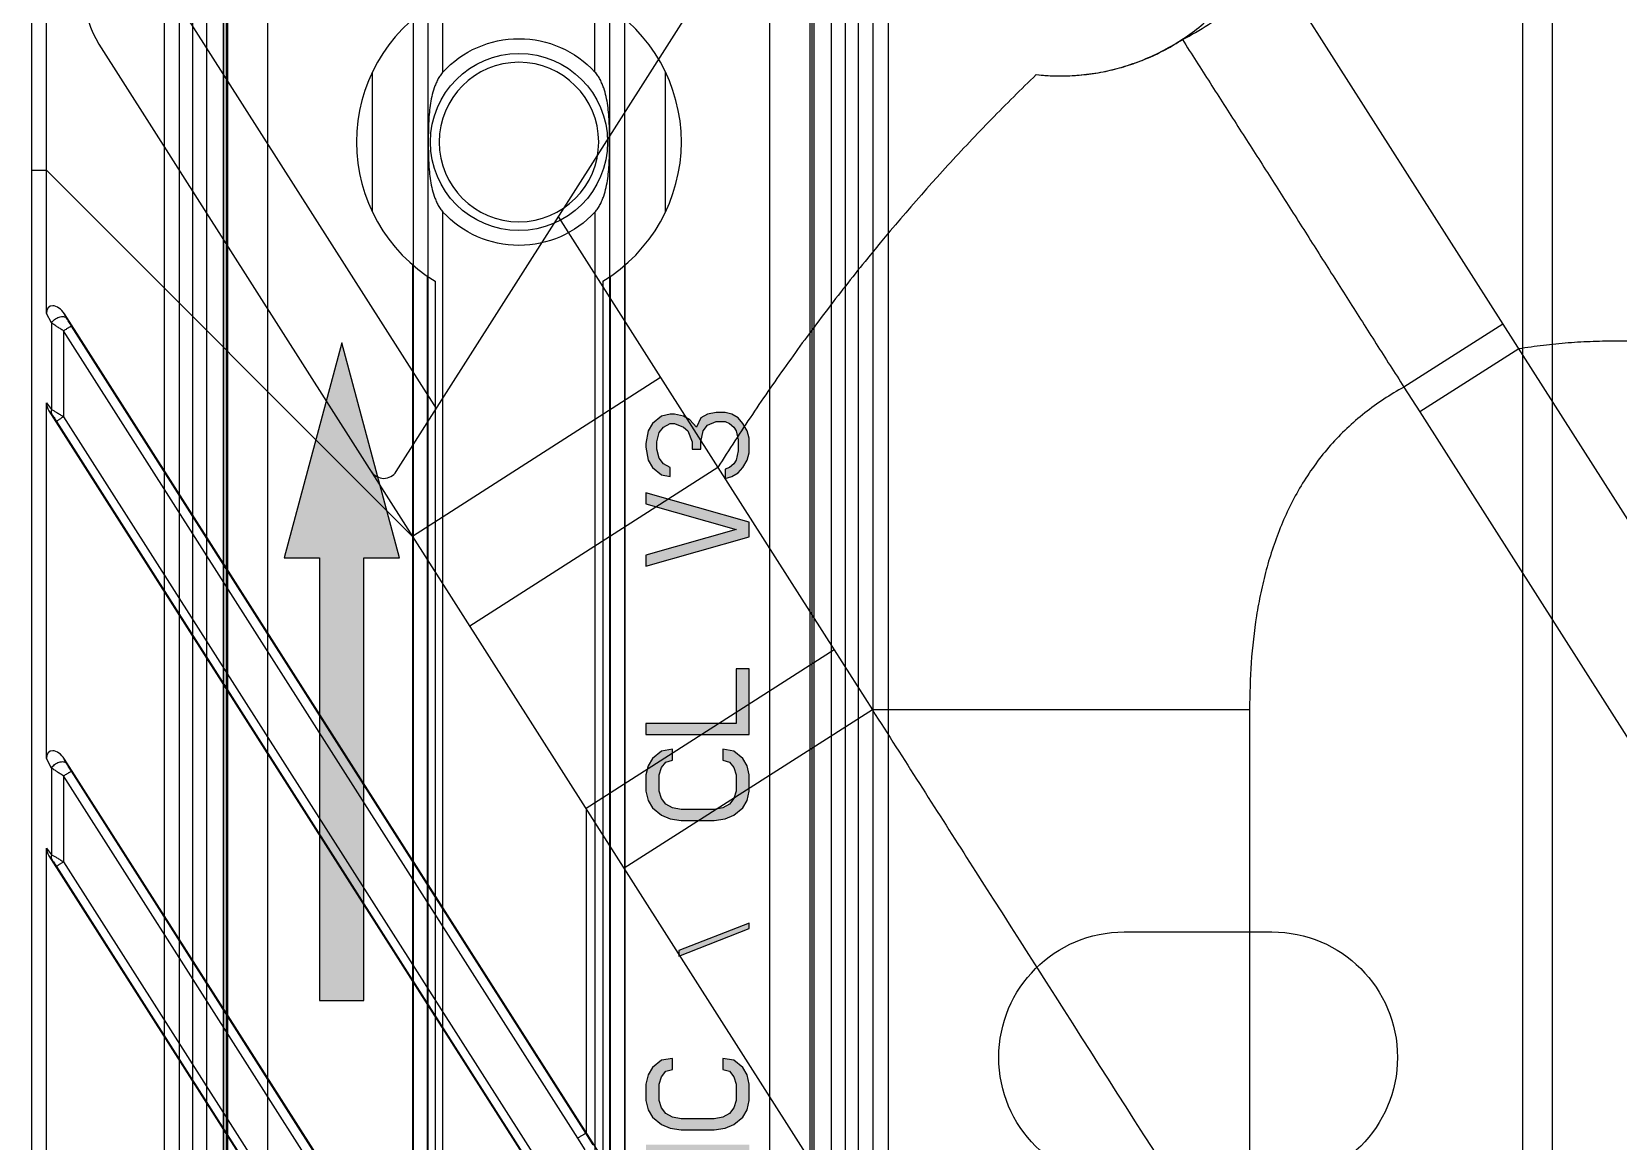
# Model space of a CAD drawing. Header units: millimetres. Extents: x 3299 to 14264, y 1863 to 5555.
# Drawn here: x 9573.9 to 9627.6, y 4733 to 4770.5 of the extents above; entities that cross this region are included whole.
import ezdxf

# ---------------------------------------------------------------- set-up
doc = ezdxf.new("R2010")
doc.units = ezdxf.units.MM
doc.layers.add('02___PRT_ALL_AXES', color=7, linetype='Continuous')

# ---------------------------------------------------------------- blocks, each defined once
blk = doc.blocks.new('rygj')
at = {"lineweight": 5, "true_color": 0x139b48}
h = blk.add_hatch(color=114, dxfattribs=at)
h.dxf.hatch_style = 1
h.paths.add_polyline_path([(5043.778, 3168.396), (5043.778, 3166.896), (5058.778, 3166.896), (5058.778, 3165.696), (5066.055, 3167.646), (5058.778, 3169.596), (5058.778, 3168.396)])
h = blk.add_hatch(color=114, dxfattribs=at)
h.dxf.hatch_style = 1
h.paths.add_polyline_path([(5052.292, 3156.452), (5052.23, 3156.825), (5051.982, 3157.123), (5051.734, 3157.271), (5051.424, 3157.346), (5050.866, 3157.346), (5050.556, 3157.271), (5050.308, 3157.123), (5050.061, 3156.825), (5049.937, 3156.527), (5049.875, 3156.154), (5049.875, 3155.037), (5049.937, 3154.665), (5050.061, 3154.367), (5050.308, 3154.069), (5050.556, 3153.92), (5050.866, 3153.846), (5051.424, 3153.846), (5051.734, 3153.92), (5051.982, 3154.069), (5052.23, 3154.367), (5052.292, 3154.74), (5051.92, 3154.74), (5051.858, 3154.516), (5051.672, 3154.367), (5051.424, 3154.293), (5050.866, 3154.293), (5050.618, 3154.367), (5050.432, 3154.516), (5050.308, 3154.74), (5050.247, 3155.037), (5050.247, 3156.154), (5050.308, 3156.452), (5050.432, 3156.676), (5050.618, 3156.825), (5050.866, 3156.899), (5051.424, 3156.899), (5051.672, 3156.825), (5051.858, 3156.676), (5051.92, 3156.452)])
h.paths.add_polyline_path([(5063.634, 3156.527), (5063.572, 3156.825), (5063.324, 3157.123), (5063.076, 3157.271), (5062.642, 3157.346), (5062.518, 3157.346), (5062.085, 3157.271), (5061.837, 3157.123), (5061.589, 3156.825), (5061.527, 3156.527), (5061.837, 3156.527), (5061.961, 3156.75), (5062.147, 3156.899), (5062.456, 3156.974), (5062.704, 3156.974), (5063.014, 3156.899), (5063.2, 3156.75), (5063.324, 3156.527), (5063.324, 3156.378), (5063.2, 3156.08), (5063.076, 3155.931), (5062.704, 3155.782), (5062.456, 3155.782), (5062.456, 3155.484), (5062.704, 3155.484), (5063.076, 3155.41), (5063.262, 3155.261), (5063.386, 3154.963), (5063.386, 3154.665), (5063.324, 3154.516), (5063.2, 3154.367), (5063.076, 3154.293), (5062.766, 3154.218), (5062.394, 3154.218), (5062.085, 3154.293), (5061.961, 3154.367), (5061.837, 3154.516), (5061.775, 3154.665), (5061.465, 3154.665), (5061.527, 3154.442), (5061.651, 3154.218), (5061.837, 3154.069), (5062.085, 3153.92), (5062.332, 3153.846), (5062.828, 3153.846), (5063.076, 3153.92), (5063.324, 3154.069), (5063.51, 3154.218), (5063.634, 3154.442), (5063.696, 3154.665), (5063.696, 3154.963), (5063.634, 3155.261), (5063.51, 3155.484), (5063.2, 3155.633), (5063.448, 3155.857), (5063.572, 3156.08), (5063.634, 3156.378)])
h.paths.add_polyline_path([(5060.597, 3157.346), (5059.729, 3154.293), (5058.862, 3157.346), (5058.49, 3157.346), (5059.481, 3153.846), (5059.977, 3153.846), (5060.969, 3157.346)])
h.paths.add_polyline_path([(5055.019, 3153.846), (5055.019, 3154.293), (5053.16, 3154.293), (5053.16, 3157.346), (5052.788, 3157.346), (5052.788, 3153.846)])
h.paths.add_polyline_path([(5041.817, 3156.452), (5041.755, 3156.825), (5041.507, 3157.123), (5041.26, 3157.271), (5040.95, 3157.346), (5040.392, 3157.346), (5040.082, 3157.271), (5039.834, 3157.123), (5039.586, 3156.825), (5039.462, 3156.527), (5039.4, 3156.154), (5039.4, 3155.037), (5039.462, 3154.665), (5039.586, 3154.367), (5039.834, 3154.069), (5040.082, 3153.92), (5040.392, 3153.846), (5040.95, 3153.846), (5041.26, 3153.92), (5041.507, 3154.069), (5041.755, 3154.367), (5041.817, 3154.74), (5041.445, 3154.74), (5041.383, 3154.516), (5041.198, 3154.367), (5040.95, 3154.293), (5040.392, 3154.293), (5040.144, 3154.367), (5039.958, 3154.516), (5039.834, 3154.74), (5039.772, 3155.037), (5039.772, 3156.154), (5039.834, 3156.452), (5039.958, 3156.676), (5040.144, 3156.825), (5040.392, 3156.899), (5040.95, 3156.899), (5041.198, 3156.825), (5041.383, 3156.676), (5041.445, 3156.452)])
h.paths.add_polyline_path([(5016.902, 3156.154), (5016.84, 3156.527), (5016.716, 3156.825), (5016.468, 3157.123), (5016.22, 3157.271), (5015.91, 3157.346), (5015.414, 3157.346), (5015.104, 3157.271), (5014.856, 3157.123), (5014.608, 3156.825), (5014.485, 3156.527), (5014.423, 3156.154), (5014.423, 3155.037), (5014.485, 3154.665), (5014.608, 3154.367), (5014.856, 3154.069), (5015.104, 3153.92), (5015.414, 3153.846), (5015.91, 3153.846), (5016.22, 3153.92), (5016.468, 3154.069), (5016.716, 3154.367), (5016.84, 3154.665), (5016.902, 3155.037)])
h.paths.add_polyline_path([(5028.368, 3156.527), (5028.306, 3156.825), (5028.058, 3157.123), (5027.81, 3157.271), (5027.438, 3157.346), (5027.19, 3157.346), (5026.756, 3157.271), (5026.508, 3157.123), (5026.261, 3156.825), (5026.199, 3156.527), (5026.508, 3156.527), (5026.632, 3156.75), (5026.818, 3156.899), (5027.128, 3156.974), (5027.376, 3156.974), (5027.686, 3156.899), (5027.872, 3156.75), (5027.996, 3156.527), (5027.996, 3156.378), (5027.872, 3156.08), (5026.137, 3154.218), (5026.137, 3153.846), (5028.368, 3153.846), (5028.368, 3154.218), (5026.632, 3154.218), (5028.182, 3155.857), (5028.306, 3156.08), (5028.368, 3156.378)])
h.paths.add_polyline_path([(5046.404, 3153.846), (5045.474, 3156.229), (5045.288, 3156.229), (5046.218, 3153.846)])
h.paths.add_polyline_path([(5025.269, 3157.346), (5024.401, 3154.293), (5023.533, 3157.346), (5023.162, 3157.346), (5024.153, 3153.846), (5024.649, 3153.846), (5025.641, 3157.346)])
h.paths.add_polyline_path([(5038.904, 3153.846), (5038.904, 3157.346), (5038.532, 3157.346), (5038.532, 3155.931), (5036.797, 3155.931), (5036.797, 3157.346), (5036.425, 3157.346), (5036.425, 3153.846), (5036.797, 3153.846), (5036.797, 3155.484), (5038.532, 3155.484), (5038.532, 3153.846)])
h.paths.add_polyline_path([(5019.691, 3156.229), (5019.691, 3156.527), (5019.629, 3156.75), (5019.443, 3157.048), (5019.195, 3157.271), (5018.885, 3157.346), (5017.398, 3157.346), (5017.398, 3153.846), (5018.885, 3153.846), (5019.195, 3153.92), (5019.443, 3154.144), (5019.629, 3154.442), (5019.691, 3154.665), (5019.691, 3155.037), (5019.629, 3155.261), (5019.443, 3155.559), (5019.319, 3155.633), (5019.443, 3155.708), (5019.629, 3156.005)])
h.paths.add_polyline_path([(5019.319, 3154.963), (5019.319, 3154.74), (5019.257, 3154.516), (5019.133, 3154.367), (5018.947, 3154.293), (5017.769, 3154.293), (5017.769, 3155.41), (5018.947, 3155.41), (5019.133, 3155.335), (5019.257, 3155.186)], flags=16)
h.paths.add_polyline_path([(5019.319, 3156.452), (5019.319, 3156.303), (5019.257, 3156.08), (5019.133, 3155.931), (5018.947, 3155.857), (5017.769, 3155.857), (5017.769, 3156.899), (5018.947, 3156.899), (5019.133, 3156.825), (5019.257, 3156.676)], flags=16)
h.paths.add_polyline_path([(5016.53, 3156.154), (5016.53, 3155.037), (5016.468, 3154.74), (5016.344, 3154.516), (5016.158, 3154.367), (5015.91, 3154.293), (5015.414, 3154.293), (5015.166, 3154.367), (5014.98, 3154.516), (5014.856, 3154.74), (5014.794, 3155.037), (5014.794, 3156.154), (5014.856, 3156.452), (5014.98, 3156.676), (5015.166, 3156.825), (5015.414, 3156.899), (5015.91, 3156.899), (5016.158, 3156.825), (5016.344, 3156.676), (5016.468, 3156.452)], flags=16)
h.paths.add_polyline_path([(5011.881, 3155.037), (5011.881, 3156.154), (5011.943, 3156.452), (5012.067, 3156.676), (5012.253, 3156.825), (5012.501, 3156.899), (5013.059, 3156.899), (5013.307, 3156.825), (5013.493, 3156.676), (5013.555, 3156.452), (5013.927, 3156.452), (5013.865, 3156.825), (5013.617, 3157.123), (5013.369, 3157.271), (5013.059, 3157.346), (5012.501, 3157.346), (5012.191, 3157.271), (5011.943, 3157.123), (5011.695, 3156.825), (5011.572, 3156.527), (5011.51, 3156.154), (5011.51, 3155.037), (5011.572, 3154.665), (5011.695, 3154.367), (5011.943, 3154.069), (5012.191, 3153.92), (5012.501, 3153.846), (5013.059, 3153.846), (5013.369, 3153.92), (5013.617, 3154.069), (5013.865, 3154.367), (5013.927, 3154.74), (5013.555, 3154.74), (5013.493, 3154.516), (5013.307, 3154.367), (5013.059, 3154.293), (5012.501, 3154.293), (5012.253, 3154.367), (5012.067, 3154.516), (5011.943, 3154.74)])
h.paths.add_polyline_path([(5011.014, 3153.846), (5011.014, 3154.293), (5009.154, 3154.293), (5009.154, 3157.346), (5008.782, 3157.346), (5008.782, 3153.846)])
h.paths.add_polyline_path([(5032.954, 3153.846), (5032.025, 3156.229), (5031.839, 3156.229), (5032.768, 3153.846)])
h.paths.add_polyline_path([(5006.427, 3155.633), (5006.427, 3157.346), (5006.055, 3157.346), (5006.055, 3153.846), (5006.427, 3153.846), (5006.427, 3155.037), (5006.861, 3155.559), (5007.791, 3153.846), (5008.287, 3153.846), (5007.171, 3155.931), (5008.287, 3157.346), (5007.791, 3157.346)])
at = {"color": 114, "linetype": 'Continuous', "true_color": 0x139b48}
for p, q in [((4442.055, 3171.646), (5101.055, 3171.646)), ((4442.055, 3170.146), (5101.055, 3170.146)), ((5066.055, 3167.646), (5058.778, 3169.596)), ((5058.778, 3169.596), (5058.778, 3168.396)), ((5058.778, 3168.396), (5043.778, 3168.396)), ((5043.778, 3168.396), (5043.778, 3166.896)), ((5058.778, 3165.696), (5066.055, 3167.646)), ((5043.778, 3166.896), (5058.778, 3166.896)), ((5058.778, 3166.896), (5058.778, 3165.696)), ((4495.013, 3165.246), (5068.697, 3165.246)), ((4495.398, 3164.746), (5068.312, 3164.746)), ((4495.398, 3158.546), (5068.312, 3158.546)), ((4495.013, 3158.046), (5068.697, 3158.046)), ((5039.834, 3157.123), (5039.586, 3156.825)), ((5040.082, 3157.271), (5039.834, 3157.123)), ((5040.392, 3157.346), (5040.082, 3157.271)), ((5040.95, 3157.346), (5040.392, 3157.346)), ((5041.26, 3157.271), (5040.95, 3157.346)), ((5041.507, 3157.123), (5041.26, 3157.271)), ((5041.755, 3156.825), (5041.507, 3157.123)), ((5050.308, 3157.123), (5050.061, 3156.825)), ((5050.556, 3157.271), (5050.308, 3157.123)), ((5050.866, 3157.346), (5050.556, 3157.271)), ((5051.424, 3157.346), (5050.866, 3157.346)), ((5051.734, 3157.271), (5051.424, 3157.346)), ((5051.982, 3157.123), (5051.734, 3157.271)), ((5052.23, 3156.825), (5051.982, 3157.123)), ((5053.16, 3157.346), (5052.788, 3157.346)), ((5052.788, 3157.346), (5052.788, 3153.846)), ((5053.16, 3154.293), (5053.16, 3157.346)), ((5058.862, 3157.346), (5058.49, 3157.346)), ((5058.49, 3157.346), (5059.481, 3153.846)), ((5059.729, 3154.293), (5058.862, 3157.346)), ((5060.597, 3157.346), (5059.729, 3154.293)), ((5059.977, 3153.846), (5060.969, 3157.346)), ((5060.969, 3157.346), (5060.597, 3157.346)), ((5061.837, 3157.123), (5061.589, 3156.825)), ((5062.085, 3157.271), (5061.837, 3157.123)), ((5062.518, 3157.346), (5062.085, 3157.271)), ((5062.642, 3157.346), (5062.518, 3157.346)), ((5063.076, 3157.271), (5062.642, 3157.346)), ((5063.324, 3157.123), (5063.076, 3157.271)), ((5063.572, 3156.825), (5063.324, 3157.123)), ((5039.462, 3156.527), (5039.4, 3156.154)), ((5039.586, 3156.825), (5039.462, 3156.527)), ((5039.834, 3156.452), (5039.958, 3156.676)), ((5039.958, 3156.676), (5040.144, 3156.825)), ((5040.144, 3156.825), (5040.392, 3156.899)), ((5040.392, 3156.899), (5040.95, 3156.899)), ((5040.95, 3156.899), (5041.198, 3156.825)), ((5041.198, 3156.825), (5041.383, 3156.676)), ((5041.383, 3156.676), (5041.445, 3156.452)), ((5041.817, 3156.452), (5041.755, 3156.825)), ((5049.937, 3156.527), (5049.875, 3156.154)), ((5050.061, 3156.825), (5049.937, 3156.527)), ((5050.308, 3156.452), (5050.432, 3156.676)), ((5050.432, 3156.676), (5050.618, 3156.825)), ((5050.618, 3156.825), (5050.866, 3156.899)), ((5050.866, 3156.899), (5051.424, 3156.899)), ((5051.424, 3156.899), (5051.672, 3156.825)), ((5051.672, 3156.825), (5051.858, 3156.676)), ((5051.858, 3156.676), (5051.92, 3156.452)), ((5052.292, 3156.452), (5052.23, 3156.825)), ((5061.589, 3156.825), (5061.527, 3156.527)), ((5061.527, 3156.527), (5061.837, 3156.527)), ((5061.837, 3156.527), (5061.961, 3156.75)), ((5061.961, 3156.75), (5062.147, 3156.899)), ((5062.147, 3156.899), (5062.456, 3156.974)), ((5062.456, 3156.974), (5062.704, 3156.974)), ((5062.704, 3156.974), (5063.014, 3156.899)), ((5063.014, 3156.899), (5063.2, 3156.75)), ((5063.2, 3156.75), (5063.324, 3156.527)), ((5063.324, 3156.527), (5063.324, 3156.378)), ((5063.634, 3156.527), (5063.572, 3156.825)), ((5063.634, 3156.378), (5063.634, 3156.527)), ((5039.4, 3156.154), (5039.4, 3155.037)), ((5039.772, 3156.154), (5039.834, 3156.452)), ((5039.772, 3155.037), (5039.772, 3156.154)), ((5041.445, 3156.452), (5041.817, 3156.452)), ((5045.474, 3156.229), (5045.288, 3156.229)), ((5045.288, 3156.229), (5046.218, 3153.846)), ((5046.404, 3153.846), (5045.474, 3156.229)), ((5049.875, 3156.154), (5049.875, 3155.037)), ((5050.247, 3156.154), (5050.308, 3156.452)), ((5050.247, 3155.037), (5050.247, 3156.154)), ((5051.92, 3156.452), (5052.292, 3156.452)), ((5063.2, 3156.08), (5063.076, 3155.931)), ((5063.324, 3156.378), (5063.2, 3156.08)), ((5063.448, 3155.857), (5063.572, 3156.08)), ((5063.572, 3156.08), (5063.634, 3156.378)), ((5062.704, 3155.782), (5062.456, 3155.782)), ((5062.456, 3155.782), (5062.456, 3155.484)), ((5062.456, 3155.484), (5062.704, 3155.484)), ((5063.076, 3155.931), (5062.704, 3155.782)), ((5062.704, 3155.484), (5063.076, 3155.41)), ((5063.076, 3155.41), (5063.262, 3155.261)), ((5063.2, 3155.633), (5063.448, 3155.857)), ((5063.51, 3155.484), (5063.2, 3155.633)), ((5063.634, 3155.261), (5063.51, 3155.484)), ((5039.4, 3155.037), (5039.462, 3154.665)), ((5039.834, 3154.74), (5039.772, 3155.037)), ((5049.875, 3155.037), (5049.937, 3154.665)), ((5050.308, 3154.74), (5050.247, 3155.037)), ((5063.262, 3155.261), (5063.386, 3154.963)), ((5063.386, 3154.963), (5063.386, 3154.665)), ((5063.696, 3154.963), (5063.634, 3155.261)), ((5063.696, 3154.665), (5063.696, 3154.963)), ((5039.462, 3154.665), (5039.586, 3154.367)), ((5039.586, 3154.367), (5039.834, 3154.069)), ((5039.958, 3154.516), (5039.834, 3154.74)), ((5040.144, 3154.367), (5039.958, 3154.516)), ((5040.392, 3154.293), (5040.144, 3154.367)), ((5041.198, 3154.367), (5040.95, 3154.293)), ((5041.383, 3154.516), (5041.198, 3154.367)), ((5041.445, 3154.74), (5041.383, 3154.516)), ((5041.817, 3154.74), (5041.445, 3154.74)), ((5041.507, 3154.069), (5041.755, 3154.367)), ((5041.755, 3154.367), (5041.817, 3154.74)), ((5049.937, 3154.665), (5050.061, 3154.367)), ((5050.061, 3154.367), (5050.308, 3154.069)), ((5050.432, 3154.516), (5050.308, 3154.74)), ((5050.618, 3154.367), (5050.432, 3154.516)), ((5050.866, 3154.293), (5050.618, 3154.367)), ((5051.672, 3154.367), (5051.424, 3154.293)), ((5051.858, 3154.516), (5051.672, 3154.367)), ((5051.92, 3154.74), (5051.858, 3154.516)), ((5052.292, 3154.74), (5051.92, 3154.74)), ((5051.982, 3154.069), (5052.23, 3154.367)), ((5052.23, 3154.367), (5052.292, 3154.74)), ((5061.775, 3154.665), (5061.465, 3154.665)), ((5061.465, 3154.665), (5061.527, 3154.442)), ((5061.527, 3154.442), (5061.651, 3154.218)), ((5061.837, 3154.516), (5061.775, 3154.665)), ((5061.961, 3154.367), (5061.837, 3154.516)), ((5062.085, 3154.293), (5061.961, 3154.367)), ((5063.2, 3154.367), (5063.076, 3154.293)), ((5063.324, 3154.516), (5063.2, 3154.367)), ((5063.386, 3154.665), (5063.324, 3154.516)), ((5063.51, 3154.218), (5063.634, 3154.442)), ((5063.634, 3154.442), (5063.696, 3154.665)), ((5039.834, 3154.069), (5040.082, 3153.92)), ((5040.082, 3153.92), (5040.392, 3153.846)), ((5040.95, 3154.293), (5040.392, 3154.293)), ((5040.392, 3153.846), (5040.95, 3153.846)), ((5040.95, 3153.846), (5041.26, 3153.92)), ((5041.26, 3153.92), (5041.507, 3154.069)), ((5046.218, 3153.846), (5046.404, 3153.846)), ((5050.308, 3154.069), (5050.556, 3153.92)), ((5050.556, 3153.92), (5050.866, 3153.846)), ((5051.424, 3154.293), (5050.866, 3154.293)), ((5050.866, 3153.846), (5051.424, 3153.846)), ((5051.424, 3153.846), (5051.734, 3153.92)), ((5051.734, 3153.92), (5051.982, 3154.069)), ((5052.788, 3153.846), (5055.019, 3153.846)), ((5055.019, 3154.293), (5053.16, 3154.293)), ((5055.019, 3153.846), (5055.019, 3154.293)), ((5059.481, 3153.846), (5059.977, 3153.846)), ((5061.651, 3154.218), (5061.837, 3154.069)), ((5061.837, 3154.069), (5062.085, 3153.92)), ((5062.394, 3154.218), (5062.085, 3154.293)), ((5062.085, 3153.92), (5062.332, 3153.846)), ((5062.332, 3153.846), (5062.828, 3153.846)), ((5062.766, 3154.218), (5062.394, 3154.218)), ((5063.076, 3154.293), (5062.766, 3154.218)), ((5062.828, 3153.846), (5063.076, 3153.92)), ((5063.076, 3153.92), (5063.324, 3154.069)), ((5063.324, 3154.069), (5063.51, 3154.218)), ((4442.055, 3153.146), (5101.055, 3153.146)), ((4442.055, 3151.646), (5101.055, 3151.646))]:
    blk.add_line(p, q, dxfattribs=at)
at = {"layer": '02___PRT_ALL_AXES', "color": 114, "linetype": 'Continuous', "true_color": 0x139b48}
for p, q in [((5070.491, 3166.607), (5075.22, 3166.607)), ((5068.145, 3164.485), (4464.566, 3164.485)), ((5068.145, 3158.807), (4464.566, 3158.807)), ((5070.491, 3156.685), (5075.22, 3156.685))]:
    blk.add_line(p, q, dxfattribs=at)
blk.add_circle((5072.855, 3161.646), 3, dxfattribs=at)
for start, end in [(31.0806, 148.9194), (211.0806, 328.9194)]:
    blk.add_arc((5072.855, 3161.646), 5.5, start, end, dxfattribs=at)
blk = doc.blocks.new('ERTFHGJ')
at = {"color": 40, "linetype": 'Continuous', "true_color": 0xf8d731}
for p, q in [((8878.457, 3617.77), (8878.457, 3696.77)), ((8925.457, 3696.77), (8878.457, 3696.77)), ((8879.457, 3617.77), (8879.457, 3696.77)), ((8900.957, 3696.77), (8900.957, 3617.77)), ((8901.457, 3617.77), (8901.457, 3696.77)), ((8901.957, 3617.77), (8901.957, 3696.77)), ((8902.402, 3617.77), (8902.402, 3696.77)), ((8902.874, 3617.77), (8902.874, 3696.77)), ((8903.457, 3617.77), (8903.457, 3696.77)), ((8903.537, 3696.77), (8903.537, 3617.77)), ((8903.598, 3617.77), (8903.598, 3696.77)), ((8909.882, 3696.77), (8909.882, 3617.77)), ((8910.382, 3617.77), (8910.382, 3696.77)), ((8910.882, 3690.641), (8910.882, 3696.77)), ((8916.032, 3690.641), (8916.032, 3696.77)), ((8916.532, 3617.77), (8916.532, 3696.77)), ((8917.032, 3617.77), (8917.032, 3696.77)), ((8923.315, 3617.77), (8923.315, 3696.77)), ((8923.377, 3696.77), (8923.377, 3617.77)), ((8923.457, 3617.77), (8923.457, 3696.77)), ((8924.039, 3696.77), (8924.039, 3617.77)), ((8924.511, 3696.77), (8924.511, 3617.77)), ((8924.957, 3617.77), (8924.957, 3696.77)), ((8925.457, 3617.77), (8925.457, 3696.77)), ((8910.882, 3685.9), (8910.882, 3628.641)), ((8916.032, 3628.641), (8916.032, 3685.9)), ((8892.957, 3661.52), (8887.957, 3661.52)), ((8887.957, 3653.02), (8892.957, 3653.02)), ((8910.882, 3617.77), (8910.882, 3623.9)), ((8916.032, 3617.77), (8916.032, 3623.9)), ((8925.457, 3617.77), (8878.457, 3617.77))]:
    blk.add_line(p, q, dxfattribs=at)
for centre in [(8913.457, 3688.27), (8913.457, 3626.27)]:
    blk.add_circle(centre, 2.7, dxfattribs=at)
for centre, radius, start, end in [((8913.457, 3688.27), 3.5, 42.6324, 137.3676), ((8913.457, 3688.27), 3.5, 222.6324, 317.3676), ((8887.957, 3657.27), 4.25, 90, 270), ((8892.957, 3657.27), 4.25, 270, 90), ((8913.457, 3626.27), 3.5, 42.6324, 137.3676), ((8913.457, 3626.27), 3.5, 222.6324, 317.3676)]:
    blk.add_arc(centre, radius, start, end, dxfattribs=at)
for points, knots in [([(8910.387, 3688.27), (8910.387, 3688.375), (8910.388, 3688.583), (8910.395, 3688.895), (8910.413, 3689.203), (8910.446, 3689.508), (8910.5, 3689.808), (8910.568, 3690.054), (8910.639, 3690.245), (8910.704, 3690.385), (8910.783, 3690.519), (8910.846, 3690.602), (8910.882, 3690.641)], [0, 0, 0, 0, 0.127092, 0.253318, 0.378322, 0.502266, 0.625619, 0.749056, 0.811111, 0.873552, 0.936512, 1, 1, 1, 1]), ([(8916.032, 3690.641), (8916.067, 3690.602), (8916.131, 3690.519), (8916.209, 3690.385), (8916.274, 3690.245), (8916.346, 3690.054), (8916.413, 3689.808), (8916.467, 3689.508), (8916.5, 3689.203), (8916.518, 3688.895), (8916.526, 3688.583), (8916.527, 3688.375), (8916.527, 3688.27)], [0, 0, 0, 0, 0.063487, 0.126447, 0.188887, 0.250942, 0.37438, 0.497732, 0.621676, 0.746681, 0.872907, 1, 1, 1, 1]), ([(8910.882, 3685.9), (8910.846, 3685.938), (8910.783, 3686.021), (8910.704, 3686.156), (8910.639, 3686.296), (8910.567, 3686.487), (8910.5, 3686.733), (8910.446, 3687.033), (8910.413, 3687.338), (8910.395, 3687.646), (8910.388, 3687.957), (8910.387, 3688.166), (8910.387, 3688.27)], [0, 0, 0, 0, 0.063495, 0.126469, 0.188905, 0.250963, 0.374396, 0.497744, 0.621683, 0.746682, 0.87291, 1, 1, 1, 1]), ([(8916.527, 3688.27), (8916.527, 3688.166), (8916.526, 3687.957), (8916.518, 3687.646), (8916.5, 3687.338), (8916.467, 3687.033), (8916.413, 3686.733), (8916.346, 3686.487), (8916.274, 3686.296), (8916.209, 3686.156), (8916.131, 3686.021), (8916.067, 3685.938), (8916.032, 3685.9)], [0, 0, 0, 0, 0.127092, 0.253319, 0.378323, 0.502267, 0.62562, 0.749057, 0.811112, 0.873553, 0.936512, 1, 1, 1, 1]), ([(8910.387, 3626.27), (8910.387, 3626.375), (8910.388, 3626.583), (8910.395, 3626.895), (8910.413, 3627.203), (8910.446, 3627.508), (8910.5, 3627.808), (8910.568, 3628.054), (8910.639, 3628.245), (8910.704, 3628.385), (8910.783, 3628.519), (8910.846, 3628.602), (8910.882, 3628.641)], [0, 0, 0, 0, 0.127092, 0.253318, 0.378322, 0.502266, 0.625619, 0.749056, 0.811111, 0.873552, 0.936512, 1, 1, 1, 1]), ([(8916.032, 3628.641), (8916.067, 3628.602), (8916.131, 3628.519), (8916.209, 3628.385), (8916.274, 3628.245), (8916.346, 3628.054), (8916.413, 3627.808), (8916.467, 3627.508), (8916.5, 3627.203), (8916.518, 3626.895), (8916.526, 3626.583), (8916.527, 3626.375), (8916.527, 3626.27)], [0, 0, 0, 0, 0.063487, 0.126447, 0.188887, 0.250942, 0.37438, 0.497732, 0.621676, 0.746681, 0.872907, 1, 1, 1, 1]), ([(8910.882, 3623.9), (8910.846, 3623.938), (8910.783, 3624.021), (8910.704, 3624.156), (8910.639, 3624.296), (8910.567, 3624.487), (8910.5, 3624.733), (8910.446, 3625.033), (8910.413, 3625.338), (8910.395, 3625.646), (8910.388, 3625.957), (8910.387, 3626.166), (8910.387, 3626.27)], [0, 0, 0, 0, 0.063495, 0.126469, 0.188905, 0.250963, 0.374396, 0.497744, 0.621683, 0.746682, 0.87291, 1, 1, 1, 1]), ([(8916.527, 3626.27), (8916.527, 3626.166), (8916.526, 3625.957), (8916.518, 3625.646), (8916.5, 3625.338), (8916.467, 3625.033), (8916.413, 3624.733), (8916.346, 3624.487), (8916.274, 3624.296), (8916.209, 3624.156), (8916.131, 3624.021), (8916.067, 3623.938), (8916.032, 3623.9)], [0, 0, 0, 0, 0.127092, 0.253319, 0.378323, 0.502267, 0.62562, 0.749057, 0.811112, 0.873553, 0.936512, 1, 1, 1, 1])]:
    blk.add_open_spline(points, degree=3, knots=knots, dxfattribs=at)
blk = doc.blocks.new('ryfh')
at = {"rotation": 90}
blk.add_blockref('rygj', (11445.273, 369.859), dxfattribs=at)
at = {"xscale": -1}
blk.add_blockref('ERTFHGJ', (17197.083, 1754.444), dxfattribs=at)
blk = doc.blocks.new('1111')
at = {"color": 7, "linetype": 'Continuous'}
for p, q in [((16002.781, 6714.134), (16002.781, 7051.634)), ((16015.124, 7005.975), (16035.281, 7037.615)), ((16003.28, 7016.178), (16003.286, 7025.81)), ((16044.759, 7023.263), (16052.599, 7010.968)), ((16006.977, 7023.023), (16016.481, 7008.105)), ((16005.058, 7020.451), (16199.886, 6714.633)), ((16002.781, 7016.178), (16003.28, 7016.178)), ((16003.28, 7011.327), (16003.28, 7016.178)), ((16003.28, 7016.178), (16015.681, 7003.777)), ((16020.615, 7014.593), (16024.076, 7009.156)), ((16003.455, 7011.007), (16003.28, 7011.327)), ((16003.455, 7011.007), (16003.455, 7008.07)), ((16003.885, 7011.312), (16192.566, 6715.143)), ((16003.964, 7011.169), (16003.885, 7011.312)), ((16021.541, 6983.563), (16004.125, 7010.901)), ((16052.599, 7010.968), (16049.252, 7008.835)), ((16052.599, 7010.968), (16165.476, 6833.786)), ((16003.858, 7010.74), (16003.858, 7007.832)), ((16021.275, 6983.402), (16003.858, 7010.74)), ((16320.578, 7010.391), (16056.508, 7010.391)), ((16053.136, 7010.125), (16049.789, 7007.993)), ((16024.076, 7009.156), (16015.681, 7003.777)), ((16024.076, 7009.156), (16026.015, 7006.11)), ((16049.252, 7008.835), (16049.789, 7007.993)), ((16003.28, 6996.252), (16003.28, 7008.299)), ((16003.28, 7008.299), (16003.455, 7008.07)), ((16003.365, 7008.034), (16190.168, 6714.812)), ((16003.365, 7008.034), (16003.46, 7007.91)), ((16003.621, 7007.672), (16021.29, 6979.937)), ((16003.858, 7007.832), (16021.527, 6980.097)), ((16049.789, 7007.993), (16169.045, 6820.799)), ((16026.015, 7006.11), (16017.621, 7000.732)), ((16026.015, 7006.11), (16029.956, 6999.932)), ((16029.956, 6999.932), (16021.552, 6994.562)), ((16029.956, 6999.932), (16031.248, 6997.906)), ((16031.248, 6997.906), (16022.841, 6992.538)), ((16044.024, 6997.906), (16031.248, 6997.906)), ((16044.024, 6997.906), (16044.024, 6977.883)), ((16003.455, 6995.932), (16003.28, 6996.252)), ((16003.455, 6995.932), (16003.455, 6992.995)), ((16003.964, 6996.093), (16003.885, 6996.237)), ((16003.885, 6996.237), (16182.962, 6715.143)), ((16003.858, 6995.665), (16003.858, 6992.756)), ((16021.275, 6968.326), (16003.858, 6995.665)), ((16021.541, 6968.487), (16004.125, 6995.826)), ((16021.552, 6994.562), (16021.552, 6983.581)), ((16003.28, 6981.177), (16003.28, 6993.224)), ((16003.28, 6993.224), (16003.455, 6992.995)), ((16003.365, 6992.958), (16180.564, 6714.812)), ((16003.365, 6992.958), (16003.46, 6992.835)), ((16003.858, 6992.756), (16021.527, 6965.022)), ((16003.621, 6992.596), (16021.29, 6964.862)), ((16021.552, 6983.581), (16021.541, 6983.563)), ((16021.794, 6983.167), (16021.541, 6983.563)), ((16021.527, 6983.005), (16021.275, 6983.402))]:
    blk.add_line(p, q, dxfattribs=at)
for centre, radius, start, end in [((16007.589, 7022.063), 3, 147.5, 212.5), ((16014.703, 7006.244), 0.5, 212.5, 327.5)]:
    blk.add_arc(centre, radius, start, end, dxfattribs=at)
for centre, major_axis, ratio, start_param, end_param in [((16003.642, 7011.135), (-0.253, 0.43), 0.601104, -1.513218, 0.79522), ((16003.642, 7008.162), (-0.278, 0.337), 0.685856, 0.694237, 1.39405), ((16003.642, 6996.06), (-0.253, 0.43), 0.601104, -1.513218, 0.79522), ((16003.642, 6993.086), (-0.278, 0.337), 0.685856, 0.694237, 1.39405)]:
    blk.add_ellipse(centre, major_axis=major_axis, ratio=ratio, start_param=start_param, end_param=end_param, dxfattribs=at)
for points, knots in [([(16036.801, 7019.418), (16037.052, 7019.39), (16037.432, 7019.368), (16037.937, 7019.378), (16038.442, 7019.412), (16039.069, 7019.503), (16039.683, 7019.657), (16040.163, 7019.817), (16040.634, 7020), (16041.205, 7020.274), (16041.854, 7020.669), (16042.46, 7021.128), (16043.017, 7021.645), (16043.519, 7022.215), (16043.961, 7022.833), (16044.339, 7023.492), (16044.649, 7024.185), (16044.887, 7024.906), (16045.052, 7025.647), (16045.142, 7026.401), (16045.155, 7027.16), (16045.092, 7027.917), (16044.952, 7028.663), (16044.738, 7029.391), (16044.451, 7030.094), (16044.094, 7030.764), (16043.671, 7031.395), (16043.186, 7031.979), (16042.644, 7032.511), (16042.051, 7032.985), (16041.519, 7033.328), (16041.074, 7033.569), (16040.618, 7033.786), (16040.027, 7034.015), (16039.416, 7034.182), (16038.92, 7034.278), (16038.419, 7034.349), (16038.04, 7034.373), (16037.787, 7034.376)], [0, 0, 0, 0, 0.031251, 0.046883, 0.062514, 0.09377, 0.125027, 0.140662, 0.156296, 0.187557, 0.218817, 0.250078, 0.281337, 0.312595, 0.343851, 0.375105, 0.406355, 0.437602, 0.468847, 0.500088, 0.531327, 0.562564, 0.5938, 0.625035, 0.65627, 0.687506, 0.718743, 0.749982, 0.781223, 0.812467, 0.843713, 0.859342, 0.874972, 0.906223, 0.937477, 0.95311, 0.968743, 1, 1, 1, 1]), ([(16041.746, 7020.605), (16042.05, 7020.754), (16042.639, 7021.094), (16043.446, 7021.715), (16044.163, 7022.439), (16044.573, 7022.98), (16044.759, 7023.263)], [0, 0, 0, 0, 0.250111, 0.500098, 0.750037, 1, 1, 1, 1]), ([(16036.801, 7019.418), (16037.016, 7019.394), (16037.448, 7019.366), (16038.096, 7019.379), (16038.742, 7019.448), (16039.379, 7019.572), (16040.003, 7019.75), (16040.609, 7019.982), (16041.194, 7020.265), (16041.565, 7020.486), (16041.746, 7020.605)], [0, 0, 0, 0, 0.124977, 0.249962, 0.374955, 0.499955, 0.62496, 0.749971, 0.874984, 1, 1, 1, 1]), ([(16041.746, 7020.605), (16042.059, 7020.114), (16042.685, 7019.134), (16043.626, 7017.665), (16044.566, 7016.195), (16045.348, 7014.969), (16045.972, 7013.987), (16046.439, 7013.251), (16046.907, 7012.514), (16047.374, 7011.777), (16047.841, 7011.04), (16048.466, 7010.058), (16048.936, 7009.323), (16049.252, 7008.835)], [0, 0, 0, 0, 0.124967, 0.249947, 0.374939, 0.49994, 0.562443, 0.624948, 0.687455, 0.749963, 0.812472, 0.874981, 1, 1, 1, 1]), ([(16036.801, 7019.418), (16036.286, 7018.921), (16035.271, 7017.912), (16033.305, 7015.833), (16031.436, 7013.662), (16029.67, 7011.41), (16028.397, 7009.682), (16027.176, 7007.916), (16026.396, 7006.716), (16026.015, 7006.11)], [0, 0, 0, 0, 0.125007, 0.250014, 0.499996, 0.625, 0.750002, 0.875002, 1, 1, 1, 1]), ([(16003.455, 7011.007), (16003.466, 7011.03), (16003.496, 7011.073), (16003.555, 7011.129), (16003.626, 7011.175), (16003.704, 7011.209), (16003.782, 7011.226), (16003.846, 7011.226), (16003.89, 7011.216), (16003.92, 7011.205), (16003.944, 7011.189), (16003.958, 7011.176), (16003.964, 7011.169)], [0, 0, 0, 0, 0.123308, 0.259051, 0.401465, 0.54346, 0.678034, 0.799644, 0.854802, 0.906173, 0.954287, 1, 1, 1, 1]), ([(16003.858, 7010.74), (16003.819, 7010.765), (16003.762, 7010.801), (16003.687, 7010.85), (16003.633, 7010.885), (16003.583, 7010.919), (16003.536, 7010.95), (16003.494, 7010.98), (16003.468, 7010.998), (16003.455, 7011.007)], [0, 0, 0, 0, 0.284936, 0.422853, 0.555718, 0.681841, 0.799359, 0.906165, 1, 1, 1, 1]), ([(16003.858, 7010.74), (16003.874, 7010.75), (16003.906, 7010.771), (16003.952, 7010.8), (16003.996, 7010.827), (16004.035, 7010.85), (16004.064, 7010.868), (16004.084, 7010.88), (16004.096, 7010.887), (16004.106, 7010.892), (16004.114, 7010.897), (16004.12, 7010.899), (16004.123, 7010.901), (16004.124, 7010.901), (16004.125, 7010.901)], [0, 0, 0, 0, 0.18298, 0.36084, 0.527055, 0.675665, 0.801265, 0.853987, 0.899327, 0.936883, 0.966331, 0.987411, 0.994769, 1, 1, 1, 1]), ([(16004.125, 7010.901), (16004.11, 7010.925), (16004.081, 7010.971), (16004.039, 7011.039), (16004, 7011.105), (16003.975, 7011.148), (16003.964, 7011.169)], [0, 0, 0, 0, 0.264578, 0.524242, 0.773235, 1, 1, 1, 1]), ([(16056.508, 7010.391), (16056.226, 7010.391), (16055.662, 7010.381), (16054.816, 7010.335), (16053.973, 7010.253), (16053.414, 7010.173), (16053.136, 7010.125)], [0, 0, 0, 0, 0.25, 0.500006, 0.750006, 1, 1, 1, 1]), ([(16049.252, 7008.835), (16049.019, 7008.708), (16048.562, 7008.434), (16047.914, 7007.967), (16047.31, 7007.445), (16046.755, 7006.87), (16046.255, 7006.248), (16045.811, 7005.584), (16045.423, 7004.886), (16045.09, 7004.16), (16044.811, 7003.412), (16044.58, 7002.648), (16044.395, 7001.872), (16044.203, 7000.825), (16044.058, 6999.502), (16044.024, 6998.438), (16044.024, 6997.906)], [0, 0, 0, 0, 0.062499, 0.124997, 0.187494, 0.249991, 0.312489, 0.374988, 0.43749, 0.499992, 0.562497, 0.625002, 0.687509, 0.750016, 0.875003, 1, 1, 1, 1]), ([(16003.455, 7008.07), (16003.45, 7008.056), (16003.443, 7008.028), (16003.44, 7007.986), (16003.445, 7007.946), (16003.454, 7007.922), (16003.46, 7007.91)], [0, 0, 0, 0, 0.271855, 0.527736, 0.769173, 1, 1, 1, 1]), ([(16003.455, 7008.07), (16003.468, 7008.064), (16003.495, 7008.049), (16003.537, 7008.025), (16003.584, 7007.998), (16003.635, 7007.968), (16003.689, 7007.936), (16003.763, 7007.891), (16003.82, 7007.856), (16003.858, 7007.832)], [0, 0, 0, 0, 0.090397, 0.195428, 0.312456, 0.43902, 0.572905, 0.712149, 1, 1, 1, 1]), ([(16003.46, 7007.91), (16003.466, 7007.902), (16003.478, 7007.886), (16003.504, 7007.849), (16003.538, 7007.799), (16003.579, 7007.736), (16003.607, 7007.694), (16003.621, 7007.672)], [0, 0, 0, 0, 0.103408, 0.218747, 0.468859, 0.73184, 1, 1, 1, 1]), ([(16003.858, 7007.832), (16003.843, 7007.822), (16003.814, 7007.803), (16003.771, 7007.776), (16003.732, 7007.75), (16003.697, 7007.727), (16003.671, 7007.709), (16003.654, 7007.697), (16003.644, 7007.69), (16003.635, 7007.684), (16003.629, 7007.679), (16003.624, 7007.675), (16003.621, 7007.673), (16003.621, 7007.672)], [0, 0, 0, 0, 0.186782, 0.366131, 0.532175, 0.679595, 0.803609, 0.85556, 0.900224, 0.93725, 0.966352, 0.987305, 1, 1, 1, 1]), ([(16031.248, 6997.906), (16032.312, 6996.238), (16036.572, 6989.564), (16040.83, 6982.89), (16044.024, 6977.883)], [0, 0, 0, 0, 0.249922, 1, 1, 1, 1]), ([(16003.455, 6995.932), (16003.466, 6995.954), (16003.496, 6995.998), (16003.555, 6996.054), (16003.626, 6996.1), (16003.704, 6996.133), (16003.782, 6996.15), (16003.846, 6996.151), (16003.89, 6996.141), (16003.92, 6996.129), (16003.944, 6996.114), (16003.958, 6996.1), (16003.964, 6996.093)], [0, 0, 0, 0, 0.123308, 0.259051, 0.401465, 0.54346, 0.678034, 0.799644, 0.854802, 0.906173, 0.954287, 1, 1, 1, 1]), ([(16003.858, 6995.665), (16003.819, 6995.689), (16003.762, 6995.726), (16003.687, 6995.774), (16003.633, 6995.81), (16003.583, 6995.843), (16003.536, 6995.875), (16003.494, 6995.904), (16003.468, 6995.923), (16003.455, 6995.932)], [0, 0, 0, 0, 0.284936, 0.422853, 0.555718, 0.681841, 0.799359, 0.906165, 1, 1, 1, 1]), ([(16004.125, 6995.826), (16004.11, 6995.849), (16004.081, 6995.895), (16004.039, 6995.964), (16004, 6996.029), (16003.975, 6996.072), (16003.964, 6996.093)], [0, 0, 0, 0, 0.264578, 0.524242, 0.773235, 1, 1, 1, 1]), ([(16003.858, 6995.665), (16003.874, 6995.675), (16003.906, 6995.695), (16003.952, 6995.724), (16003.996, 6995.751), (16004.035, 6995.775), (16004.064, 6995.793), (16004.084, 6995.804), (16004.096, 6995.811), (16004.106, 6995.817), (16004.114, 6995.821), (16004.12, 6995.824), (16004.123, 6995.825), (16004.124, 6995.826), (16004.125, 6995.826)], [0, 0, 0, 0, 0.18298, 0.36084, 0.527055, 0.675665, 0.801265, 0.853987, 0.899327, 0.936883, 0.966331, 0.987411, 0.994769, 1, 1, 1, 1]), ([(16003.455, 6992.995), (16003.45, 6992.981), (16003.443, 6992.953), (16003.44, 6992.911), (16003.445, 6992.871), (16003.454, 6992.846), (16003.46, 6992.835)], [0, 0, 0, 0, 0.271855, 0.527736, 0.769173, 1, 1, 1, 1]), ([(16003.455, 6992.995), (16003.468, 6992.988), (16003.495, 6992.974), (16003.537, 6992.95), (16003.584, 6992.923), (16003.635, 6992.893), (16003.689, 6992.861), (16003.763, 6992.815), (16003.82, 6992.78), (16003.858, 6992.756)], [0, 0, 0, 0, 0.090397, 0.195428, 0.312456, 0.43902, 0.572905, 0.712149, 1, 1, 1, 1]), ([(16003.46, 6992.835), (16003.466, 6992.827), (16003.478, 6992.81), (16003.504, 6992.773), (16003.538, 6992.724), (16003.579, 6992.661), (16003.607, 6992.618), (16003.621, 6992.596)], [0, 0, 0, 0, 0.103408, 0.218747, 0.468859, 0.73184, 1, 1, 1, 1]), ([(16003.858, 6992.756), (16003.843, 6992.747), (16003.814, 6992.728), (16003.771, 6992.7), (16003.732, 6992.674), (16003.697, 6992.651), (16003.671, 6992.634), (16003.654, 6992.622), (16003.644, 6992.615), (16003.635, 6992.608), (16003.629, 6992.603), (16003.624, 6992.6), (16003.621, 6992.597), (16003.621, 6992.596)], [0, 0, 0, 0, 0.186782, 0.366131, 0.532175, 0.679595, 0.803609, 0.85556, 0.900224, 0.93725, 0.966352, 0.987305, 1, 1, 1, 1]), ([(16021.275, 6983.402), (16021.291, 6983.412), (16021.322, 6983.432), (16021.369, 6983.461), (16021.412, 6983.488), (16021.451, 6983.512), (16021.481, 6983.529), (16021.501, 6983.541), (16021.513, 6983.548), (16021.523, 6983.554), (16021.531, 6983.558), (16021.536, 6983.561), (16021.54, 6983.562), (16021.541, 6983.563), (16021.541, 6983.563)], [0, 0, 0, 0, 0.18298, 0.36084, 0.527055, 0.675665, 0.801265, 0.853987, 0.899327, 0.936883, 0.966331, 0.987411, 0.994769, 1, 1, 1, 1])]:
    blk.add_open_spline(points, degree=3, knots=knots, dxfattribs=at)
blk = doc.blocks.new('*U162')
blk.add_blockref('1111', (-16308.281, -6888.884))
blk = doc.blocks.new('*U163')
at = {"color": 0, "linetype": 'ByBlock', "lineweight": -2, "transparency": 16777216}
blk.add_blockref('*U162', (0, 1350), dxfattribs=at)

msp = doc.modelspace()

# ---------------------------------------------------------------- block references
for name, p in [('*U163', (9879.37292, 3288.5531)), ('ryfh', (1306.74628, -675.91128))]:
    msp.add_blockref(name, p)

doc.saveas('drawing.dxf')
